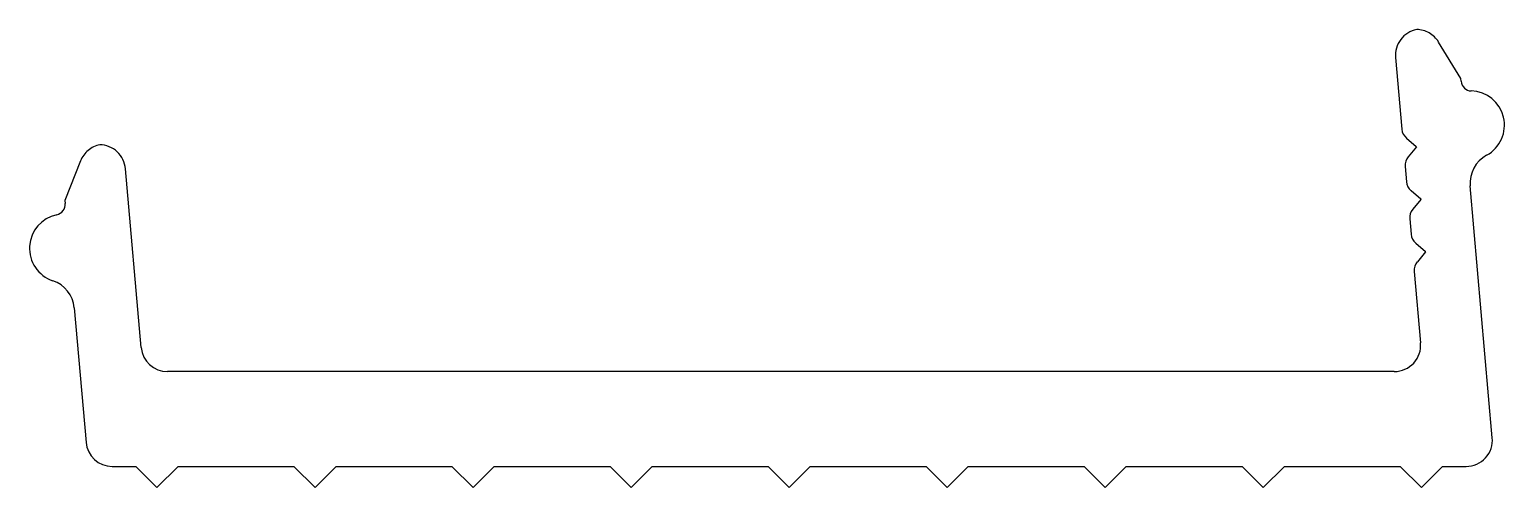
# Model space of a CAD drawing. Header units: inches. Extents: x -13.2 to 14.8, y 0.1 to 8.8.
import ezdxf

# ---------------------------------------------------------------- set-up
doc = ezdxf.new("R2010")
doc.units = ezdxf.units.IN
doc.header["$MEASUREMENT"] = 0

msp = doc.modelspace()

# ---------------------------------------------------------------- linework, layer by layer
at = {"color": 7}
for p, q in [((14.007, 7.842), (13.584, 8.531)), ((12.768, 8.236), (12.887, 6.877)), ((14.012, 7.786), (14.007, 7.842)), ((12.976, 6.707), (13.161, 6.551)), ((13.162, 6.54), (13.006, 6.355)), ((-12.194, 6.276), (-12.491, 5.524)), ((12.949, 6.172), (12.974, 5.881)), ((-11.043, 2.734), (-11.34, 6.126)), ((13.063, 5.711), (13.248, 5.555)), ((14.604, 1.021), (14.186, 5.804)), ((-12.491, 5.524), (-12.487, 5.468)), ((13.249, 5.544), (13.094, 5.359)), ((13.036, 5.176), (13.062, 4.885)), ((13.15, 4.715), (13.335, 4.559)), ((13.336, 4.548), (13.181, 4.363)), ((13.123, 4.18), (13.242, 2.821)), ((-12.313, 3.486), (-12.09, 0.934)), ((12.744, 2.278), (-10.545, 2.278)), ((-11.592, 0.478), (-11.143, 0.478)), ((-11.143, 0.478), (-10.743, 0.078)), ((-10.743, 0.078), (-10.343, 0.478)), ((-10.343, 0.478), (-8.143, 0.478)), ((-8.143, 0.478), (-7.743, 0.078)), ((-7.743, 0.078), (-7.343, 0.478)), ((-7.343, 0.478), (-5.143, 0.478)), ((-5.143, 0.478), (-4.743, 0.078)), ((-4.743, 0.078), (-4.343, 0.478)), ((-4.343, 0.478), (-2.143, 0.478)), ((-2.143, 0.478), (-1.743, 0.078)), ((-1.743, 0.078), (-1.343, 0.478)), ((-1.343, 0.478), (0.857, 0.478)), ((0.857, 0.478), (1.257, 0.078)), ((1.257, 0.078), (1.657, 0.478)), ((1.657, 0.478), (3.857, 0.478)), ((3.857, 0.478), (4.257, 0.078)), ((4.257, 0.078), (4.657, 0.478)), ((4.657, 0.478), (6.857, 0.478)), ((6.857, 0.478), (7.257, 0.078)), ((7.257, 0.078), (7.657, 0.478)), ((7.657, 0.478), (9.857, 0.478)), ((9.857, 0.478), (10.257, 0.078)), ((10.257, 0.078), (10.657, 0.478)), ((10.657, 0.478), (12.857, 0.478)), ((12.857, 0.478), (13.257, 0.078)), ((13.257, 0.078), (13.657, 0.478)), ((13.657, 0.478), (14.106, 0.478))]:
    msp.add_line(p, q, dxfattribs=at)
for centre, radius, start, end in [((13.266, 8.279), 0.5, 101.2587, 143.1293), ((13.158, 8.27), 0.5, 60.1532, 88.7413), ((13.158, 8.27), 0.5, 31.565, 60.1532), ((13.266, 8.279), 0.5, 143.1293, 185), ((14.211, 7.804), 0.2, 185, 268.2437), ((14.185, 6.954), 0.65, 298.5782, 88.2437), ((13.136, 6.899), 0.25, 185, 230), ((-11.729, 6.092), 0.5, 129.8468, 158.4349), ((-11.729, 6.092), 0.5, 101.2587, 129.8468), ((-11.838, 6.083), 0.5, 46.8707, 88.7413), ((-11.838, 6.083), 0.5, 5, 46.8707), ((13.156, 6.545), 0.008, 320, 50), ((13.198, 6.194), 0.25, 140, 185), ((14.783, 5.857), 0.6, 118.5782, 185), ((13.223, 5.902), 0.25, 185, 230), ((-12.686, 5.451), 0.2, 281.7555, 5.0009), ((13.285, 5.198), 0.25, 140, 185), ((13.243, 5.549), 0.008, 320, 50), ((-12.513, 4.618), 0.65, 101.7555, 251.4227), ((13.311, 4.906), 0.25, 185, 230), ((13.33, 4.553), 0.008, 320, 50), ((13.372, 4.202), 0.25, 140, 185), ((-12.911, 3.434), 0.6, 4.9991, 71.4227), ((12.744, 2.778), 0.5, 270, 5), ((-10.545, 2.778), 0.5, 185, 270), ((-11.592, 0.978), 0.5, 185, 270), ((14.106, 0.978), 0.5, 270, 5)]:
    msp.add_arc(centre, radius, start, end, dxfattribs=at)

doc.saveas('drawing.dxf')
